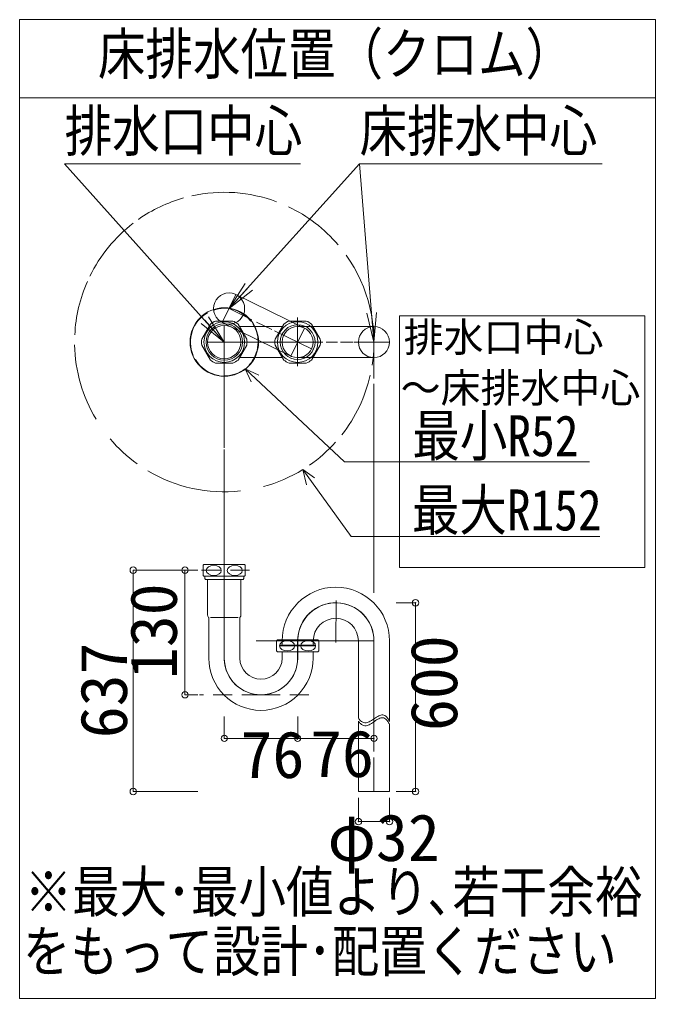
# Model space of a CAD drawing. Units: millimetres at full size, sheet at 1:10; details may follow other scales. Extents: x -749335 to 2004, y -1400 to 92633.
# Drawn here: x -966 to -568, y -1400 to -787 of the extents above; entities that cross this region are included whole.
import ezdxf
from ezdxf.enums import TextEntityAlignment as Align

# ---------------------------------------------------------------- set-up
doc = ezdxf.new("R2010")
doc.units = ezdxf.units.MM
doc.header["$LTSCALE"] = 10
doc.header["$PDMODE"] = 32
doc.header["$PDSIZE"] = 4
doc.linetypes.add('DASHED1', pattern=[1.8, 1.2, -0.6])
doc.layers.add('2-1_什器図', color=7, linetype='Continuous', lineweight=15)
doc.styles.add('ＭＳ ゴシック', font='')
doc.styles.get('ＭＳ ゴシック').set_extended_font_data('MS Gothic')

msp = doc.modelspace()

# ---------------------------------------------------------------- linework, layer by layer
at = {"layer": '2-1_什器図', "lineweight": 18}
for p, q in [((-966.04, -787.13), (-966.04, -1399.63)), ((-567.91, -787.13), (-966.04, -787.13)), ((-567.91, -1399.63), (-567.91, -787.13)), ((-966.04, -1399.63), (-567.91, -1399.63))]:
    msp.add_line(p, q, dxfattribs=at)
at = {"layer": '2-1_什器図'}
for p, q in [((-966.04, -836.13), (-567.91, -836.13)), ((-937.82, -877.32), (-790.04, -877.32)), ((-837.86, -988.92), (-937.82, -877.32)), ((-834.85, -967.96), (-753.15, -877.32)), ((-753.15, -877.32), (-601.32, -877.32)), ((-753.15, -877.32), (-713.35, -877.32)), ((-744.15, -988.92), (-753.15, -877.32)), ((-834.85, -967.96), (-824.83, -952.26)), ((-834.85, -967.96), (-822.55, -954.31)), ((-830.58, -959.21), (-839.13, -976.71)), ((-834.85, -967.96), (-820.28, -956.36)), ((-830.58, -959.21), (-787.65, -980.16)), ((-837.86, -988.92), (-847.84, -973.19)), ((-820.57, -974.93), (-834.85, -967.96)), ((-791.92, -1003.99), (-791.92, -973.58)), ((-744.15, -988.92), (-748.68, -970.85)), ((-744.15, -988.92), (-745.62, -970.6)), ((-744.15, -988.92), (-742.57, -970.35)), ((-728.12, -972.43), (-728.12, -1130.02)), ((-728.12, -972.43), (-574.58, -972.43)), ((-574.58, -972.43), (-574.58, -1130.02)), ((-837.86, -988.92), (-852.4, -977.27)), ((-846.55, -977.64), (-851.97, -987.03)), ((-837.86, -988.92), (-850.12, -975.23)), ((-832.44, -975.75), (-843.28, -975.75)), ((-837.86, -978.5), (-837.86, -1003.99)), ((-837.86, -978.51), (-837.86, -999.33)), ((-823.74, -987.03), (-829.16, -977.64)), ((-801.5, -979.18), (-828.27, -979.18)), ((-808.18, -980.98), (-817.6, -976.38)), ((-800.61, -977.64), (-806.03, -987.03)), ((-786.5, -975.75), (-797.34, -975.75)), ((-791.92, -1001.01), (-791.92, -976.82)), ((-791.92, -979.18), (-744.15, -979.18)), ((-777.81, -987.03), (-783.23, -977.64)), ((-744.15, -998.65), (-744.15, -979.18)), ((-782.91, -993.31), (-806.5, -981.8)), ((-787.65, -980.16), (-796.19, -997.67)), ((-851.97, -990.81), (-846.55, -1000.19)), ((-837.86, -988.92), (-848.44, -988.92)), ((-848.27, -988.92), (-814.89, -988.92)), ((-837.86, -988.92), (-776.32, -988.92)), ((-829.16, -1000.19), (-823.74, -990.81)), ((-814.89, -988.92), (-776.22, -988.92)), ((-806.03, -990.81), (-800.61, -1000.19)), ((-783.23, -1000.19), (-777.81, -990.81)), ((-774.06, -988.92), (-767.03, -988.92)), ((-765.02, -988.92), (-757.27, -988.92)), ((-756.46, -988.92), (-734.41, -988.92)), ((-756.46, -988.92), (-734.41, -988.92)), ((-744.15, -988.92), (-744.15, -1011.79)), ((-843.28, -1002.08), (-832.44, -1002.08)), ((-837.86, -999.33), (-837.86, -1016.95)), ((-837.86, -1055.2), (-837.86, -1003.99)), ((-828.27, -998.65), (-801.5, -998.65)), ((-797.34, -1002.08), (-786.5, -1002.08)), ((-744.15, -998.65), (-791.92, -998.65)), ((-824.84, -1005.6), (-820.94, -1013.73)), ((-824.84, -1005.6), (-816.13, -1009.59)), ((-824.84, -1005.6), (-762.57, -1063.84)), ((-744.15, -1015.12), (-744.15, -1039.05)), ((-744.15, -1016.71), (-744.15, -1040.69)), ((-837.86, -1027.57), (-837.86, -1054.35)), ((-744.15, -1040.08), (-744.15, -1085.79)), ((-744.15, -1044.38), (-744.15, -1086.61)), ((-837.86, -1064.55), (-837.86, -1097.71)), ((-756.24, -1063.84), (-762.57, -1063.84)), ((-609.19, -1063.84), (-756.24, -1063.84)), ((-788.76, -1068.74), (-786.48, -1078.29)), ((-788.76, -1068.74), (-781.36, -1073.78)), ((-788.76, -1068.74), (-758.35, -1110.65)), ((-744.15, -1086.4), (-744.15, -1097.06)), ((-744.15, -1091.73), (-744.15, -1122.28)), ((-837.86, -1102.38), (-837.86, -1187.41)), ((-744.15, -1102.99), (-744.15, -1144.11)), ((-602.78, -1110.65), (-758.35, -1110.65)), ((-851.03, -1128.62), (-851.03, -1134.95)), ((-850.58, -1128.11), (-825.14, -1128.11)), ((-824.69, -1134.95), (-824.69, -1128.62)), ((-744.15, -1130.07), (-744.15, -1145.92)), ((-728.12, -1130.02), (-574.58, -1130.02)), ((-825.15, -1135.46), (-850.58, -1135.46)), ((-850.58, -1135.46), (-850.57, -1135.46)), ((-850.58, -1135.46), (-850.57, -1135.46)), ((-850.11, -1135.46), (-850.11, -1136.91)), ((-848.27, -1137.4), (-848.27, -1147.38)), ((-826.1, -1137.4), (-837.86, -1137.4)), ((-827.45, -1147.38), (-827.45, -1137.4)), ((-825.61, -1136.91), (-826.1, -1137.4)), ((-825.61, -1136.91), (-825.61, -1135.46)), ((-825.15, -1135.46), (-825.14, -1135.46)), ((-848.27, -1147.38), (-848.27, -1159.9)), ((-837.86, -1186.66), (-837.86, -1150.5)), ((-827.45, -1159.9), (-827.45, -1147.38)), ((-767.71, -1150.72), (-768.04, -1176.99)), ((-847.68, -1161.18), (-848.14, -1160.39)), ((-847.6, -1161.49), (-847.6, -1171.76)), ((-846.56, -1161.32), (-837.86, -1161.32)), ((-837.86, -1161.32), (-829.15, -1161.32)), ((-828.12, -1186.66), (-828.12, -1161.49)), ((-827.58, -1160.39), (-828.04, -1161.18)), ((-847.6, -1171.76), (-847.6, -1186.66)), ((-744.13, -1175.94), (-817.82, -1175.94)), ((-805.09, -1175.84), (-805.09, -1182.17)), ((-804.64, -1175.33), (-779.2, -1175.33)), ((-801.66, -1175.94), (-801.66, -1178.03)), ((-791.92, -1186.61), (-791.92, -1175.94)), ((-791.91, -1186.66), (-791.91, -1174.86)), ((-782.18, -1178.03), (-782.18, -1175.94)), ((-778.75, -1182.17), (-778.75, -1175.84)), ((-753.88, -1175.94), (-753.88, -1224.2)), ((-744.15, -1175.94), (-744.15, -1209.43)), ((-744.15, -1175.94), (-744.15, -1202.94)), ((-734.41, -1226.34), (-734.41, -1175.94)), ((-802.79, -1179.01), (-802.79, -1178.64)), ((-802.79, -1178.64), (-791.92, -1178.64)), ((-802.27, -1179.01), (-802.79, -1179.01)), ((-781.05, -1179.01), (-802.27, -1179.01)), ((-791.92, -1178.64), (-781.05, -1178.64)), ((-781.05, -1179.01), (-781.05, -1178.64)), ((-779.21, -1182.68), (-804.64, -1182.68)), ((-804.64, -1182.68), (-804.63, -1182.68)), ((-801.66, -1182.95), (-801.66, -1186.66)), ((-782.18, -1186.66), (-782.18, -1182.95)), ((-744.15, -1208.92), (-744.15, -1245.13)), ((-753.88, -1226.04), (-753.88, -1250.12)), ((-744.15, -1248.89), (-744.15, -1270.14)), ((-753.88, -1250.12), (-753.88, -1270.14))]:
    msp.add_line(p, q, dxfattribs=at)
at = {"layer": '2-1_什器図', "color": 4, "lineweight": 9}
for p, q in [((-894.88, -1131.66), (-894.88, -1270.14)), ((-894.88, -1131.66), (-854.43, -1131.66)), ((-862.46, -1131.66), (-862.46, -1209.63)), ((-862.46, -1131.66), (-854.43, -1131.66)), ((-718.09, -1152.07), (-730.22, -1152.07)), ((-718.09, -1152.07), (-718.09, -1270.14)), ((-862.46, -1209.63), (-854.43, -1209.63)), ((-837.86, -1236.91), (-837.86, -1223.18)), ((-791.91, -1236.91), (-791.91, -1223.18)), ((-744.15, -1236.91), (-744.15, -1223.18)), ((-837.86, -1236.91), (-791.91, -1236.91)), ((-791.91, -1236.91), (-744.15, -1236.91)), ((-894.88, -1270.14), (-854.43, -1270.14)), ((-718.09, -1270.14), (-730.22, -1270.14)), ((-753.88, -1288.99), (-753.88, -1274.11)), ((-734.41, -1288.99), (-734.41, -1274.11)), ((-753.88, -1288.99), (-734.41, -1288.99))]:
    msp.add_line(p, q, dxfattribs=at)
at = {"layer": '2-1_什器図', "color": 4, "linetype": 'DASHED1', "lineweight": 9}
for p, q in [((-857.13, -1131.66), (-857.22, -1131.66)), ((-822.03, -1131.66), (-853.44, -1131.66)), ((-814.89, -1209.63), (-853.43, -1209.63)), ((-814.89, -1209.63), (-784.32, -1209.63))]:
    msp.add_line(p, q, dxfattribs=at)
at = {"layer": '2-1_什器図'}
for points in [[(-787.65, -980.16), (-796.19, -997.67), (-839.13, -976.71)], [(-837.86, -1150.33), (-837.86, -1099.83), (-837.86, -1056.05)], [(-837.86, -1137.4), (-849.62, -1137.4), (-850.11, -1136.91)], [(-753.88, -1270.14), (-734.41, -1270.14), (-734.41, -1228.18)]]:
    msp.add_lwpolyline(points, dxfattribs=at)
for centre, radius in [((-834.85, -967.96), 9.74), ((-837.86, -988.92), 21.44), ((-837.86, -988.92), 12.72), ((-837.86, -988.92), 11.43), ((-791.92, -988.92), 12.72), ((-791.92, -988.92), 10.87), ((-791.92, -988.92), 10.87), ((-744.15, -988.92), 9.74)]:
    msp.add_circle(centre, radius, dxfattribs=at)
at = {"layer": '2-1_什器図', "lineweight": 18}
for centre, radius in [((-837.86, -988.92), 10.41), ((-791.92, -988.92), 9.74)]:
    msp.add_circle(centre, radius, dxfattribs=at)
at = {"layer": '2-1_什器図'}
for centre, radius, start, end in [((-837.86, -988.92), 93.71, 105.78741, 125.02387), ((-837.86, -988.92), 93.71, 69.55176, 102.48458), ((-837.86, -988.92), 93.71, 40.45346, 64.61694), ((-837.86, -988.92), 93.71, 127.52212, 153.93512), ((-837.86, -988.92), 93.71, 351.07633, 35.51055), ((-837.86, -988.92), 93.71, 156.12741, 177.22121), ((-837.86, -988.92), 21.16, 119.87082, 203.47911), ((-837.86, -988.92), 21.16, 38.01873, 108.88428), ((-837.86, -988.92), 14.24, 112.37215, 127.62785), ((-837.86, -988.92), 14.24, 52.37215, 67.62785), ((-837.86, -988.92), 21.16, 317.38555, 32.77859), ((-791.92, -988.92), 14.24, 112.37215, 127.62785), ((-791.92, -988.92), 14.24, 52.37215, 67.62785), ((-837.86, -988.92), 93.71, 181.04134, 211.02681), ((-837.86, -988.92), 14.24, 172.37215, 187.62785), ((-837.86, -988.92), 14.24, 352.37215, 7.62785), ((-791.92, -988.92), 14.24, 172.37215, 187.62785), ((-791.92, -988.92), 14.24, 352.37215, 7.62785), ((-837.86, -988.92), 21.16, 211.12095, 261.30647), ((-837.86, -988.92), 14.24, 232.37215, 247.62785), ((-837.86, -988.92), 14.24, 292.37215, 307.62785), ((-791.92, -988.92), 14.24, 232.37215, 247.62785), ((-791.92, -988.92), 14.24, 292.37215, 307.62785), ((-837.86, -988.92), 21.16, 269.01468, 307.94515), ((-837.86, -988.92), 93.71, 321.76369, 347.20103), ((-837.86, -988.92), 93.71, 220.25424, 234.38576), ((-837.86, -988.92), 93.71, 304.63473, 317.9845), ((-837.86, -988.92), 93.71, 239.27946, 276.17448), ((-837.86, -988.92), 93.71, 285.1851, 301.59392), ((-837.86, -988.92), 93.71, 274.56964, 274.58397), ((-846.89, -1131.78), 5.21, 135.09913, 142.57199), ((-828.82, -1131.78), 5.21, 37.42801, 44.90087), ((-846.89, -1131.78), 5.21, 217.42801, 224.90087), ((-828.82, -1131.78), 5.21, 315.09913, 322.57199), ((-768.03, -1175.94), 33.63, 0, 180), ((-768.03, -1175.94), 23.89, 87.94387, 180), ((-768.03, -1175.94), 23.9, 0, 177.40546), ((-768.03, -1175.94), 23.89, 0, 87.94387), ((-847.29, -1159.9), 0.98, 180, 210), ((-848.21, -1161.49), 0.612, 0, 30), ((-827.51, -1161.49), 0.612, 150, 180), ((-828.43, -1159.9), 0.98, 330, 0), ((-768.03, -1175.94), 14.15, 0, 180), ((-800.95, -1179.01), 5.21, 135.09913, 142.57199), ((-782.89, -1179.01), 5.21, 37.42801, 44.90087), ((-802.27, -1178.03), 0.613, 270, 0), ((-781.57, -1178.03), 0.613, 180, 270), ((-814.89, -1186.66), 32.71, 180, 0), ((-814.89, -1186.66), 22.97, 180, 270), ((-814.89, -1186.66), 22.98, 181.87086, 0), ((-814.89, -1186.66), 13.23, 180, 0), ((-814.89, -1186.66), 22.97, 270, 0), ((-800.95, -1179.01), 5.21, 217.42801, 224.90087), ((-802.27, -1182.95), 0.612, 0, 26.17755), ((-781.57, -1182.95), 0.612, 150, 180), ((-782.89, -1179.01), 5.21, 315.09913, 322.57199), ((-746.44, -1219.42), 8.85, 212.72203, 226.60953), ((-764.04, -1197.04), 34.05, 302.46715, 305.15235), ((-660.26, -1344.44), 146.22, 124.52174, 125.14879), ((-731.38, -1240.98), 20.67, 120.34038, 124.6107), ((-731.38, -1242.82), 20.67, 120.34038, 124.6107), ((-737.26, -1230.85), 8.96, 111.45266, 120.60102), ((-737.26, -1232.69), 8.96, 111.45266, 120.60102), ((-738.78, -1226.92), 4.75, 96.00772, 111.8117), ((-738.78, -1228.76), 4.75, 96.00772, 111.8117), ((-738.94, -1225.51), 3.33, 73.97913, 95.71073), ((-738.94, -1227.34), 3.33, 73.97913, 95.71073), ((-739.18, -1225.97), 3.83, 51.5772, 72.48176), ((-739.18, -1227.8), 3.83, 51.5772, 72.48176), ((-741.18, -1228.22), 6.84, 35.29043, 50.21011), ((-741.18, -1230.06), 6.84, 35.29043, 50.21011), ((-747.36, -1232.36), 14.28, 24.94423, 34.52454), ((-746.44, -1221.26), 8.85, 212.72203, 226.60953), ((-749.07, -1222.32), 4.93, 225.702, 245.03152), ((-749.07, -1224.16), 4.93, 225.702, 245.03152), ((-749.55, -1223.38), 3.77, 244.86394, 266.31233), ((-749.55, -1225.22), 3.77, 244.86394, 266.31233), ((-749.54, -1222.69), 4.46, 266.722, 284.24596), ((-749.54, -1224.53), 4.46, 266.722, 284.24596), ((-750.24, -1220.07), 7.17, 284.48835, 295.96465), ((-750.24, -1221.91), 7.17, 284.48835, 295.96465), ((-753.04, -1214.34), 13.55, 296.00867, 302.489), ((-753.04, -1216.18), 13.55, 296.00867, 302.489), ((-764.04, -1198.88), 34.05, 302.46715, 305.15235), ((-660.26, -1346.27), 146.22, 124.52174, 125.14879), ((-747.36, -1234.2), 14.28, 24.94423, 34.52454)]:
    msp.add_arc(centre, radius, start, end, dxfattribs=at)
for centre in [(-844.44, -1131.78), (-831.27, -1131.78), (-798.5, -1179.01), (-785.34, -1179.01)]:
    msp.add_ellipse(centre, major_axis=(4.69, 0), ratio=0.674074, dxfattribs=at)
at = {"layer": '2-1_什器図', "color": 6}
for p in [(-894.88, -1131.66), (-862.46, -1131.66), (-718.09, -1152.07), (-862.46, -1209.63), (-837.86, -1236.91), (-791.91, -1236.91), (-744.15, -1236.91), (-894.88, -1270.14), (-718.09, -1270.14), (-753.88, -1288.99), (-734.41, -1288.99)]:
    msp.add_point(p, dxfattribs=at)

# ---------------------------------------------------------------- texts
at = {"layer": '2-1_什器図', "style": 'ＭＳ ゴシック', "width": 0.85}
for s, p in [('床排水位置（クロム）', (-916.97, -829.13)), ('排水口中心', (-937.82, -877.32)), ('床排水中心', (-753.15, -877.32)), ('最小R52', (-720.1, -1068.06)), ('最大R152', (-720.43, -1114.51)), ('※最大･最小値より､若干余裕', (-962.86, -1353.47)), ('をもって設計･配置ください', (-963.95, -1390.58))]:
    msp.add_text(s, height=25.66, dxfattribs=at).set_placement(p, align=Align.BOTTOM_LEFT)
at = {"layer": '2-1_什器図', "color": 4, "style": 'ＭＳ ゴシック'}
for s, p in [('排水口中心', (-725.52, -1000.51)), ('～床排水中心', (-727.44, -1032.25))]:
    msp.add_text(s, height=18.33, dxfattribs=at).set_placement(p, align=Align.BOTTOM_LEFT)
at = {"layer": '2-1_什器図', "style": 'ＭＳ ゴシック'}
for s, p in [('130', (-858.74, -1199.79)), ('600', (-683.22, -1232.29)), ('637', (-889.94, -1236.81))]:
    msp.add_text(s, height=29.33, rotation=90, dxfattribs=at).set_placement(p, align=Align.BOTTOM_LEFT)
for s, p in [('76', (-827.65, -1270.52)), ('76', (-784.12, -1269.93)), ('φ32', (-773.21, -1322.44))]:
    msp.add_text(s, height=29.33, dxfattribs=at).set_placement(p, align=Align.BOTTOM_LEFT)

doc.saveas('drawing.dxf')
